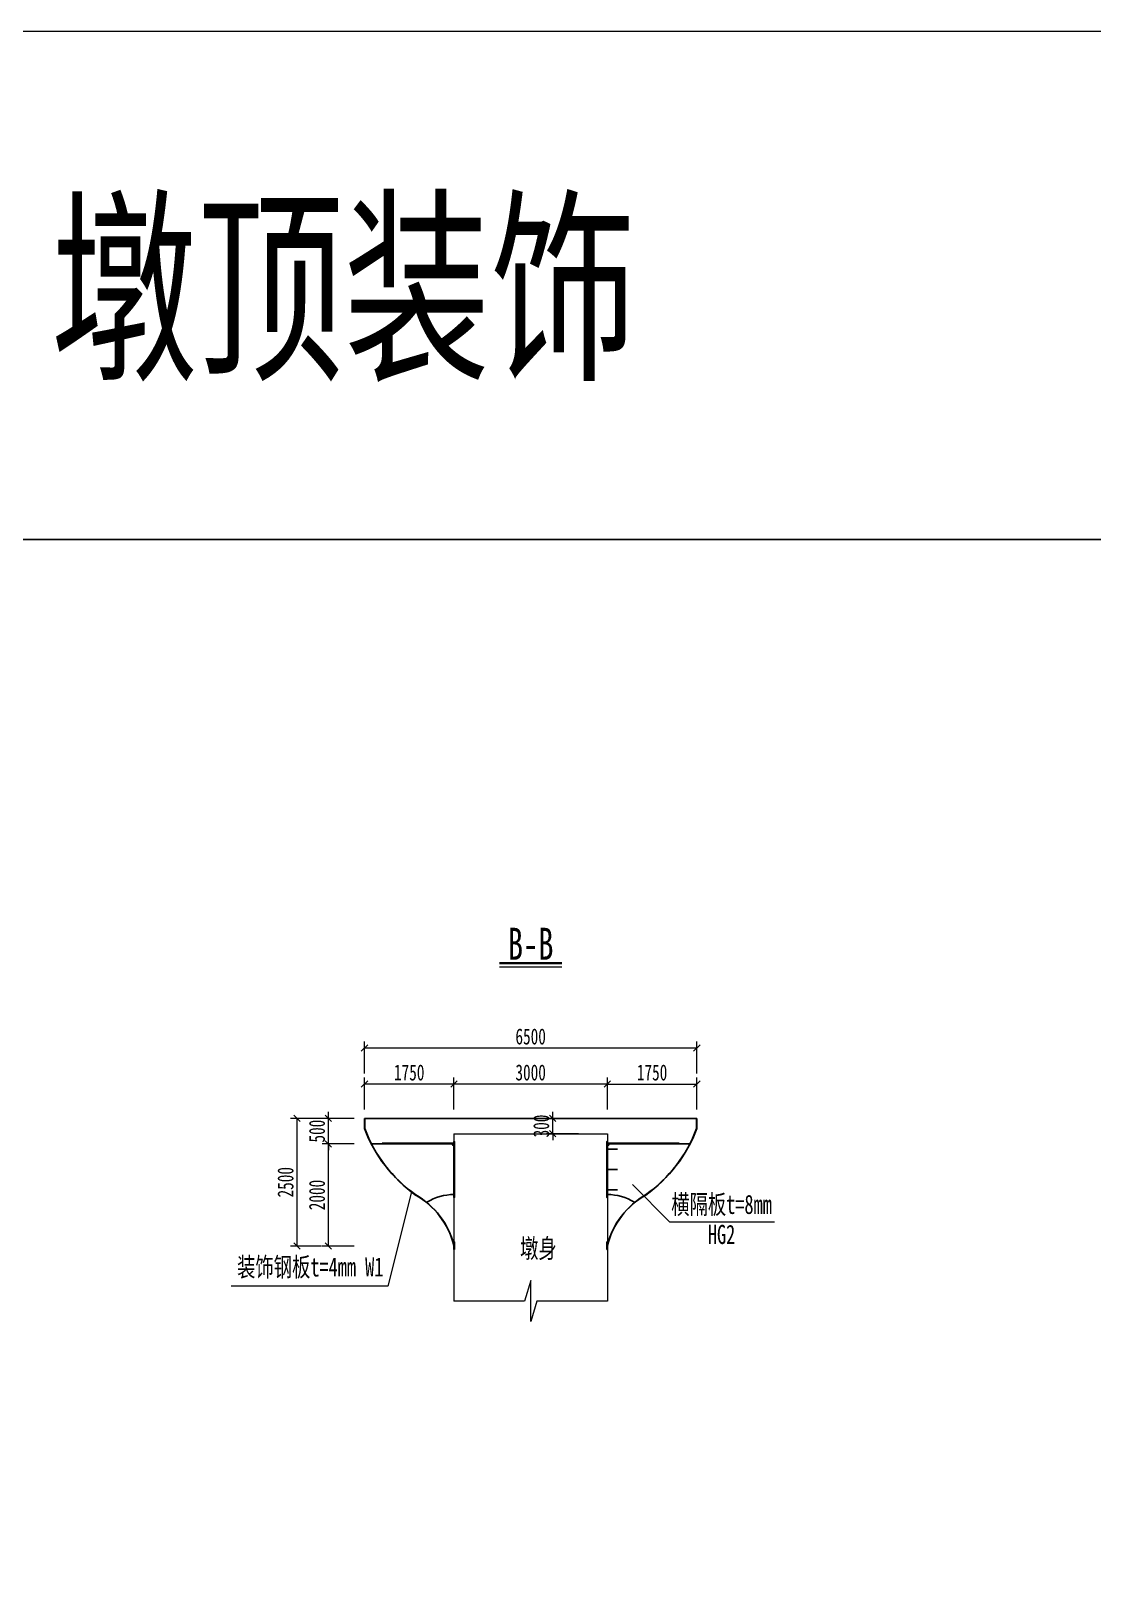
# Model space of a CAD drawing. Header units: millimetres. Extents: x 134964 to 142664, y -3921 to 2190.
# Drawn here: x 138203 to 140279, y -865 to 2190 of the extents above; entities that cross this region are included whole.
import ezdxf
from ezdxf.enums import TextEntityAlignment as Align

# ---------------------------------------------------------------- set-up
doc = ezdxf.new("R2010")
doc.units = ezdxf.units.MM
doc.header["$LTSCALE"] = 2
doc.layers.get('0').update_dxf_attribs({"lineweight": 15})
doc.layers.get('DEFPOINTS').update_dxf_attribs({"color": 8, "lineweight": 15})
for name, color, linetype, lineweight in [('文字', 7, 'Continuous', 15), ('标注线及字体', 2, 'Continuous', 15), ('钢板', 1, 'Continuous', 25)]:
    doc.layers.add(name, color=color, linetype=linetype, lineweight=lineweight)
doc.styles.add('111', font='仿宋_GB2312.TTF', dxfattribs={"width": 0.7})
doc.styles.add('BM_Dim', font='仿宋_GB2312.TTF', dxfattribs={"width": 0.85})
doc.dimstyles.new('200', dxfattribs={"dimscale": 0, "dimtxt": 2.5, "dimasz": 1, "dimexe": 1, "dimexo": 1, "dimgap": 0.6, "dimtad": 1, "dimdec": 0, "dimlfac": 10, "dimdsep": 46, "dimtxsty": '111', "dimblk": 'OBLIQUE', "dimcen": 0, "dimclrd": 4, "dimclre": 4, "dimclrt": 4, "dimadec": 1, "dimazin": 2, "dimtfac": 1, "dimtdec": 0, "dimtix": 1, "dimtmove": 2, "dimatfit": 3, "dimfxl": 4, "dimfxlon": 1, "dimtolj": 1, "dimlwd": -1, "dimlwe": -1, "dimarcsym": 0})

# ---------------------------------------------------------------- blocks, each defined once
blk = doc.blocks.new('_Oblique')
at = {"color": 0, "linetype": 'ByBlock', "lineweight": -2}
blk.add_line((-0.5, -0.5), (0.5, 0.5), dxfattribs=at)
blk = doc.blocks.new('*D51')
at = {"color": 4}
for p, q in [((138834.2, 63), (138771.7, 63)), ((138784.2, 63), (138784.2, 75.5)), ((138784.2, 13), (138784.2, 63)), ((138834.2, 13), (138771.7, 13)), ((138784.2, 13), (138784.2, 0.5))]:
    blk.add_line(p, q, dxfattribs=at)
at = {"layer": 'DEFPOINTS', "color": 0}
for p in [(138784.2, 63), (138902.1, 63), (138902.1, 13)]:
    blk.add_point(p, dxfattribs=at)
at = {"color": 4, "xscale": 12.50000004556755, "yscale": 12.50000004556755, "zscale": 12.50000004556755}
for p, rotation in [((138784.2, 63), 270), ((138784.2, 13), 90)]:
    blk.add_blockref('_Oblique', p, dxfattribs=dict(at, rotation=rotation))
at = {"color": 4, "insert": (138761.9, 38), "char_height": 31.25, "attachment_point": 5, "rotation": 90, "style": '111'}
blk.add_mtext('\\A1;500', dxfattribs=at)
blk = doc.blocks.new('*D52')
at = {"color": 4}
for p, q in [((138834.2, 13), (138771.7, 13)), ((138784.2, -187), (138784.2, 13)), ((138834.2, -187), (138771.7, -187))]:
    blk.add_line(p, q, dxfattribs=at)
at = {"layer": 'DEFPOINTS', "color": 0}
for p in [(138784.2, 13), (138902.1, 13), (138881, -187)]:
    blk.add_point(p, dxfattribs=at)
at = {"color": 4, "xscale": 12.50000004556755, "yscale": 12.50000004556755, "zscale": 12.50000004556755}
for p, rotation in [((138784.2, 13), 90), ((138784.2, -187), 270)]:
    blk.add_blockref('_Oblique', p, dxfattribs=dict(at, rotation=rotation))
at = {"color": 4, "insert": (138761.9, -87), "char_height": 31.25, "attachment_point": 5, "rotation": 90, "style": '111'}
blk.add_mtext('\\A1;2000', dxfattribs=at)
blk = doc.blocks.new('*D53')
at = {"color": 4}
for p, q in [((138772.8, 63), (138710.3, 63)), ((138722.8, -187), (138722.8, 63)), ((138770.6, -187), (138710.3, -187))]:
    blk.add_line(p, q, dxfattribs=at)
at = {"layer": 'DEFPOINTS', "color": 0}
for p in [(138722.8, 63), (138804.1, 63), (138783.1, -187)]:
    blk.add_point(p, dxfattribs=at)
at = {"color": 4, "xscale": 12.50000004556755, "yscale": 12.50000004556755, "zscale": 12.50000004556755}
for p, rotation in [((138722.8, 63), 90), ((138722.8, -187), 270)]:
    blk.add_blockref('_Oblique', p, dxfattribs=dict(at, rotation=rotation))
at = {"color": 4, "insert": (138700.4, -62), "char_height": 31.25, "attachment_point": 5, "rotation": 90, "style": '111'}
blk.add_mtext('\\A1;2500', dxfattribs=at)
blk = doc.blocks.new('*D54')
at = {"color": 4}
for p, q in [((138854.7, 80.2), (138854.7, 142.7)), ((139029.7, 130.2), (138854.7, 130.2)), ((139029.7, 80.2), (139029.7, 142.7))]:
    blk.add_line(p, q, dxfattribs=at)
at = {"layer": 'DEFPOINTS', "color": 0}
for p in [(138854.7, 130.2), (138854.7, 43), (139029.7, 16.6)]:
    blk.add_point(p, dxfattribs=at)
at = {"color": 4, "xscale": 12.50000004556755, "yscale": 12.50000004556755, "zscale": 12.50000004556755, "rotation": 180}
blk.add_blockref('_Oblique', (138854.7, 130.2), dxfattribs=at)
at = {"color": 4, "xscale": 12.50000004556755, "yscale": 12.50000004556755, "zscale": 12.50000004556755}
blk.add_blockref('_Oblique', (139029.7, 130.2), dxfattribs=at)
at = {"color": 4, "insert": (138942.2, 152.6), "char_height": 31.25, "attachment_point": 5, "style": '111'}
blk.add_mtext('\\A1;1750', dxfattribs=at)
blk = doc.blocks.new('*D55')
at = {"color": 4}
for p, q in [((139029.7, 80.2), (139029.7, 142.7)), ((139329.7, 130.2), (139029.7, 130.2)), ((139329.7, 80.2), (139329.7, 142.7))]:
    blk.add_line(p, q, dxfattribs=at)
at = {"layer": 'DEFPOINTS', "color": 0}
for p in [(139029.7, 130.2), (139029.7, 45.5), (139329.7, 30.5)]:
    blk.add_point(p, dxfattribs=at)
at = {"color": 4, "xscale": 12.50000004556755, "yscale": 12.50000004556755, "zscale": 12.50000004556755, "rotation": 180}
blk.add_blockref('_Oblique', (139029.7, 130.2), dxfattribs=at)
at = {"color": 4, "xscale": 12.50000004556755, "yscale": 12.50000004556755, "zscale": 12.50000004556755}
blk.add_blockref('_Oblique', (139329.7, 130.2), dxfattribs=at)
at = {"color": 4, "insert": (139179.7, 152.6), "char_height": 31.25, "attachment_point": 5, "style": '111'}
blk.add_mtext('\\A1;3000', dxfattribs=at)
blk = doc.blocks.new('*D56')
at = {"color": 4}
for p, q in [((139329.7, 80.2), (139329.7, 142.7)), ((139329.7, 130.2), (139504.7, 130.2)), ((139504.7, 80.2), (139504.7, 142.7))]:
    blk.add_line(p, q, dxfattribs=at)
at = {"layer": 'DEFPOINTS', "color": 0}
for p in [(139504.7, 130.2), (139504.7, 43), (139329.7, 16.6)]:
    blk.add_point(p, dxfattribs=at)
at = {"color": 4, "xscale": 12.50000004556755, "yscale": 12.50000004556755, "zscale": 12.50000004556755}
for p, rotation in [((139329.7, 130.2), 180), ((139504.7, 130.2), 360)]:
    blk.add_blockref('_Oblique', p, dxfattribs=dict(at, rotation=rotation))
at = {"color": 4, "insert": (139417.2, 152.6), "char_height": 31.25, "attachment_point": 5, "style": '111'}
blk.add_mtext('\\A1;1750', dxfattribs=at)
blk = doc.blocks.new('*D57')
at = {"color": 4}
for p, q in [((138854.7, 150.6), (138854.7, 213.1)), ((139504.7, 200.6), (138854.7, 200.6)), ((139504.7, 150.6), (139504.7, 213.1))]:
    blk.add_line(p, q, dxfattribs=at)
at = {"layer": 'DEFPOINTS', "color": 0}
for p in [(138854.7, 200.6), (138854.7, 124.2), (139504.7, 115)]:
    blk.add_point(p, dxfattribs=at)
at = {"color": 4, "xscale": 12.50000004556755, "yscale": 12.50000004556755, "zscale": 12.50000004556755, "rotation": 180}
blk.add_blockref('_Oblique', (138854.7, 200.6), dxfattribs=at)
at = {"color": 4, "xscale": 12.50000004556755, "yscale": 12.50000004556755, "zscale": 12.50000004556755}
blk.add_blockref('_Oblique', (139504.7, 200.6), dxfattribs=at)
at = {"color": 4, "insert": (139179.7, 223), "char_height": 31.25, "attachment_point": 5, "style": '111'}
blk.add_mtext('\\A1;6500', dxfattribs=at)
blk = doc.blocks.new('*D50')
at = {"color": 4}
for p, q in [((139273, 63), (139210.5, 63)), ((139223, 63), (139223, 75.5)), ((139223, 33), (139223, 63)), ((139273, 33), (139210.5, 33)), ((139223, 33), (139223, 20.5))]:
    blk.add_line(p, q, dxfattribs=at)
at = {"layer": 'DEFPOINTS', "color": 0}
for p in [(139223, 63), (139340.8, 63), (139340.8, 33)]:
    blk.add_point(p, dxfattribs=at)
at = {"color": 4, "xscale": 12.50000004556755, "yscale": 12.50000004556755, "zscale": 12.50000004556755}
for p, rotation in [((139223, 63), 270), ((139223, 33), 90)]:
    blk.add_blockref('_Oblique', p, dxfattribs=dict(at, rotation=rotation))
at = {"color": 4, "insert": (139200.6, 48), "char_height": 31.25, "attachment_point": 5, "rotation": 90, "style": '111'}
blk.add_mtext('\\A1;300', dxfattribs=at)

msp = doc.modelspace()

# ---------------------------------------------------------------- linework, layer by layer
at = {"color": 4}
msp.add_line((139118.47, 359.24), (139241.01, 359.24), dxfattribs=at)
at = {"color": 8}
for p, q in [((139029.74, 33), (139329.74, 33)), ((139029.74, 33), (139029.74, -294.59)), ((139329.74, 33), (139329.74, -294.59))]:
    msp.add_line(p, q, dxfattribs=at)
for p, q in [((138946.35, -80.8), (138900.6, -265.64)), ((139378.92, -66.16), (139451.04, -139.36)), ((139451.04, -139.36), (139656.45, -139.36)), ((138900.6, -265.64), (138593.81, -265.64))]:
    msp.add_line(p, q)
at = {"color": 6, "const_width": 4.5}
msp.add_lwpolyline([(139118.47, 366.74), (139241.01, 366.74)], dxfattribs=at)
at = {"color": 8}
msp.add_lwpolyline([(139329.74, -294.59), (139191.74, -294.59), (139179.74, -334.59), (139179.74, -254.59), (139167.74, -294.59), (139151.74, -294.59), (139029.74, -294.59)], dxfattribs=at)
at = {"layer": 'DEFPOINTS'}
for points in [[(134964.32, 2190.09), (142664.32, 2190.09), (142664.32, 1195.36), (134964.32, 1195.36)], [(134964.32, 1195.36), (142664.32, 1195.36), (142664.32, -3920.64), (134964.32, -3920.64)]]:
    msp.add_lwpolyline(points, close=True, dxfattribs=at)
at = {"layer": '钢板'}
for p, q in [((138854.74, 63), (139504.74, 63)), ((138868.48, 13), (139029.74, 13)), ((138889.16, 14.2), (139029.74, 14.2)), ((138889.16, 13), (138889.16, 14.2)), ((139329.74, 14.2), (139470.32, 14.2)), ((139329.74, 13), (139491, 13)), ((139329.74, 3), (139349.74, 3)), ((139470.32, 13), (139470.32, 14.2)), ((139329.74, -37), (139349.74, -37)), ((139329.74, -77), (139349.74, -77))]:
    msp.add_line(p, q, dxfattribs=at)
for points in [[(138854.74, 63), (138854.74, 43, 0.1497222), (138954.74, -87, -0.2020863), (139029.74, -186.07)], [(138855.14, 63), (138855.14, 43.07, 0.1496388), (138954.96, -86.66, -0.1995542), (139029.74, -184.48, -0.1995542)], [(139504.74, 63), (139504.74, 43, -0.1497222), (139404.74, -87, 0.2020863), (139329.74, -186.07)], [(139504.34, 63), (139504.34, 43.07, -0.1496388), (139404.52, -86.66, 0.1995542), (139329.74, -184.48, 0.1995542)]]:
    msp.add_lwpolyline(points, format="xyb", dxfattribs=at)
for points in [[(139029.74, 18), (139030.54, 18), (139030.54, -92), (139029.74, -92)], [(139329.74, 18), (139328.94, 18), (139328.94, -92), (139329.74, -92)], [(139029.74, -178.57), (139030.54, -178.57), (139030.54, -193.57), (139029.74, -193.57)], [(139328.94, -178.57), (139329.74, -178.57), (139329.74, -193.57), (139328.94, -193.57)]]:
    msp.add_lwpolyline(points, close=True, dxfattribs=at)
for centre, radius, start, end in [((139029.74, 13), 3.5, 180, 270), ((139329.74, 13), 3.5, 270, 0), ((139029.74, -186.07), 100, 90, 121.88232), ((139329.74, -186.07), 100, 58.11768, 90)]:
    msp.add_arc(centre, radius, start, end, dxfattribs=at)

# ---------------------------------------------------------------- texts
at = {"layer": '文字', "style": 'BM_Dim', "width": 0.7}
for s, p in [('横隔板t=8mm', (139553.06, -135.3)), ('HG2', (139553.06, -194.09)), ('墩身', (139194.87, -221.36)), ('装饰钢板t=4mm W1', (138748.63, -257.69))]:
    msp.add_text(s, height=37.5, dxfattribs=at).set_placement(p, align=Align.BOTTOM_CENTER)
at = {"layer": '标注线及字体', "color": 0, "style": '111', "width": 0.7}
for s, height, p in [('墩顶装饰', 300, (138814.32, 1692.72)), ('B-B', 62.5, (139179.74, 404.63))]:
    msp.add_text(s, height=height, dxfattribs=at).set_placement(p, align=Align.MIDDLE)

# ---------------------------------------------------------------- dimensions: what is measured, and where the dimension line sits
for base, p1, p2, picture, middle in [((138854.74, 200.64), (139504.74, 114.99), (138854.74, 124.24), '*D57', (139179.74, 223.01)), ((138854.74, 130.23), (139029.74, 16.57), (138854.74, 43), '*D54', (138942.24, 152.6)), ((139029.74, 130.23), (139329.74, 30.5), (139029.74, 45.5), '*D55', (139179.74, 152.6))]:
    dim = msp.add_linear_dim(base=base, p1=p1, p2=p2, dimstyle='200', override={"dimscale": 12.5})
    dim.commit()
    dim.dimension.update_dxf_attribs({"geometry": picture, "text_midpoint": middle})
for base, p1, p2, angle, picture, middle in [((139504.74, 130.23), (139329.74, 16.57), (139504.74, 43), 180, '*D56', (139417.24, 152.6)), ((138722.76, 63), (138783.05, -187), (138804.12, 63), 90, '*D53', (138700.39, -62)), ((138784.25, 63), (138902.09, 13), (138902.09, 63), 90, '*D51', (138761.88, 38)), ((139222.99, 63), (139340.83, 33), (139340.83, 63), 90, '*D50', (139200.62, 48)), ((138784.25, 13), (138881.02, -187), (138902.09, 13), 90, '*D52', (138761.88, -87))]:
    dim = msp.add_linear_dim(base=base, p1=p1, p2=p2, angle=angle, dimstyle='200', override={"dimscale": 12.5})
    dim.commit()
    dim.dimension.update_dxf_attribs({"geometry": picture, "text_midpoint": middle})

doc.saveas('drawing.dxf')
